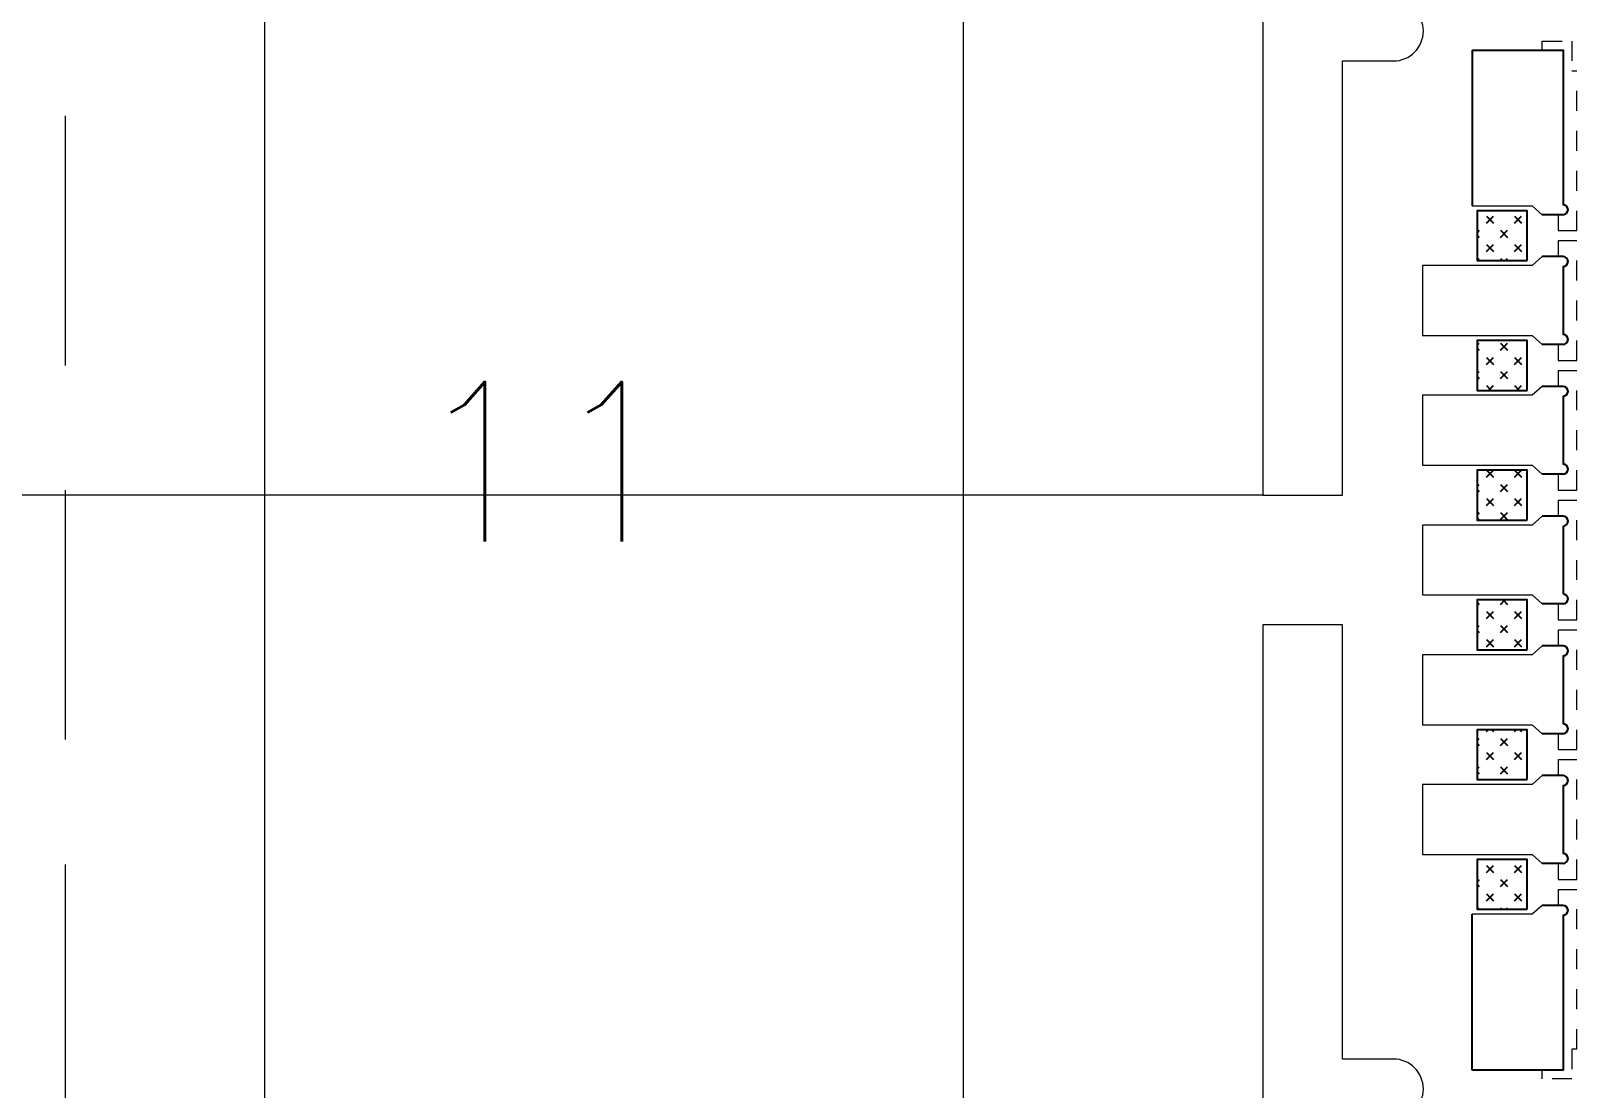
# Model space of a CAD drawing. Extents: x 2505 to 2922, y -308 to -10.
# Drawn here: x 2600.56 to 2608.33, y -139.85 to -134.55 of the extents above; entities that cross this region are included whole.
import ezdxf

# ---------------------------------------------------------------- set-up
doc = ezdxf.new("R2010")
doc.units = 0
doc.header["$LTSCALE"] = 5
doc.header["$MEASUREMENT"] = 0
doc.linetypes.add('HIDDEN', pattern=[0.375, 0.25, -0.125])
doc.linetypes.add('HIDDEN2', pattern=[4.7625, 3.175, -1.5875])
doc.layers.get('0').update_dxf_attribs({"linetype": 'CONTINUOUS'})
for name, color, linetype in [('1', 7, 'CONTINUOUS'), ('1D', 4, 'CONTINUOUS'), ('DIM', 4, 'CONTINUOUS'), ('PLATING', 3, 'CONTINUOUS')]:
    doc.layers.add(name, color=color, linetype=linetype)
doc.styles.get("Standard").update_dxf_attribs({"font": 'romans.shx', "bigfont": 'bigfont.shx'})

msp = doc.modelspace()

# ---------------------------------------------------------------- hatches: boundary and pattern name
at = {"layer": 'PLATING', "lineweight": -3}
h = msp.add_hatch(dxfattribs=at)
h.set_pattern_fill('CROSS', color=3, scale=0.1, angle=90)
h.set_pattern_definition([(45, (2655.57945, -2629.54886), (0.070710678, -0.070710678), [0.05, -0.05]), (315, (2655.57945, -2629.51351), (-0.070710678, -0.070710678), [0.05, -0.05])])
h.paths.add_polyline_path([(2607.804, -137.6495), (2608.054, -137.6495), (2608.054, -137.3995), (2607.804, -137.3995)])
h.paths.add_polyline_path([(2607.804, -138.2995), (2608.054, -138.2995), (2608.054, -138.0495), (2607.804, -138.0495)])
h.paths.add_polyline_path([(2607.804, -136.3495), (2608.054, -136.3495), (2608.054, -136.0995), (2607.804, -136.0995)])
h.paths.add_polyline_path([(2607.804, -138.9495), (2608.054, -138.9495), (2608.054, -138.6995), (2607.804, -138.6995)])
h.paths.add_polyline_path([(2607.804, -135.6995), (2608.054, -135.6995), (2608.054, -135.4495), (2607.804, -135.4495)])
h.paths.add_polyline_path([(2607.804, -136.9995), (2608.054, -136.9995), (2608.054, -136.7495), (2607.804, -136.7495)])

# ---------------------------------------------------------------- linework, layer by layer
for p, q in [((2607.779, -134.6445, -0.0325), (2607.779, -135.4245, -0.0325)), ((2608.234, -135.4695, -0.0325), (2608.129, -135.4695, -0.0325)), ((2608.234, -135.6795, -0.0325), (2608.129, -135.6795, -0.0325)), ((2608.234, -136.1195, -0.0325), (2608.129, -136.1195, -0.0325)), ((2608.234, -136.3295, -0.0325), (2608.129, -136.3295, -0.0325)), ((2608.234, -136.7695, -0.0325), (2608.129, -136.7695, -0.0325)), ((2608.234, -136.9795, -0.0325), (2608.129, -136.9795, -0.0325)), ((2608.234, -137.4195, -0.0325), (2608.129, -137.4195, -0.0325)), ((2608.234, -137.6295, -0.0325), (2608.129, -137.6295, -0.0325)), ((2608.234, -138.0695, -0.0325), (2608.129, -138.0695, -0.0325)), ((2608.234, -138.2795, -0.0325), (2608.129, -138.2795, -0.0325)), ((2608.234, -138.7195, -0.0325), (2608.129, -138.7195, -0.0325)), ((2608.234, -138.9295, -0.0325), (2608.129, -138.9295, -0.0325)), ((2607.779, -139.7545, -0.0325), (2607.779, -138.9745, -0.0325))]:
    msp.add_line(p, q)
at = {"lineweight": 0, "elevation": -0.0325}
msp.add_lwpolyline([(2677.229, -152.3495), (2601.729, -152.3495), (2600.729, -151.3495), (2600.729, -140.8495), (2601.329, -140.8495, 0.414214), (2601.729, -140.4495), (2601.729, -121.2495, 0.414214), (2601.329, -120.8495), (2600.729, -120.8495), (2600.729, -105.8495), (2601.329, -105.8495, 0.414214), (2601.729, -105.4495), (2601.729, -86.2495, 0.414214), (2601.329, -85.8495), (2600.729, -85.8495), (2600.729, -75.3495), (2601.729, -74.3495), (2677.229, -74.3495)], format="xyb", dxfattribs=at)
at = {"color": 1, "lineweight": 0, "elevation": -0.0325}
msp.add_lwpolyline([(2677.229, -148.3495), (2605.229, -148.3495), (2605.229, -78.3495), (2677.229, -78.3495)], dxfattribs=at)
at = {"lineweight": 0, "elevation": -0.0325}
for points in [[(2607.384, -134.6995, 1), (2607.384, -134.3995), (2607.129, -134.3995), (2607.129, -132.2245), (2606.729, -132.2245), (2606.729, -136.8745), (2607.129, -136.8745), (2607.129, -134.6995)], [(2607.384, -139.9995, 1), (2607.384, -139.6995), (2607.129, -139.6995), (2607.129, -137.5245), (2606.729, -137.5245), (2606.729, -142.1745), (2607.129, -142.1745), (2607.129, -139.9995)]]:
    msp.add_lwpolyline(points, format="xyb", close=True, dxfattribs=at)
at = {"elevation": -0.0325}
for points in [[(2607.779, -134.6445), (2608.234, -134.6445), (2608.234, -135.4195)], [(2608.234, -135.7295), (2608.234, -136.0695)], [(2608.234, -136.3795), (2608.234, -136.7195)], [(2608.234, -137.0295), (2608.234, -137.3695)], [(2608.234, -137.6795), (2608.234, -138.0195)], [(2608.234, -138.3295), (2608.234, -138.6695)], [(2608.234, -138.9795), (2608.234, -139.7545), (2607.779, -139.7545)]]:
    msp.add_lwpolyline(points, dxfattribs=at)
for centre in [(2608.234, -135.4445, -0.0325), (2608.234, -135.7045, -0.0325), (2608.234, -136.0945, -0.0325), (2608.234, -136.3545, -0.0325), (2608.234, -136.7445, -0.0325), (2608.234, -137.0045, -0.0325), (2608.234, -137.3945, -0.0325), (2608.234, -137.6545, -0.0325), (2608.234, -138.0445, -0.0325), (2608.234, -138.3045, -0.0325), (2608.234, -138.6945, -0.0325), (2608.234, -138.9545, -0.0325)]:
    msp.add_arc(centre, 0.025, 270, 90)
at = {"layer": '1', "color": 0, "lineweight": 0}
for p, q in [((2607.779, -135.4245, -0.0325), (2608.079, -135.4245, -0.0325)), ((2608.129, -135.4695, -0.0325), (2608.079, -135.4245, -0.0325)), ((2608.129, -135.6795, -0.0325), (2608.079, -135.7245, -0.0325)), ((2608.079, -135.7245, -0.0325), (2607.529, -135.7245, -0.0325)), ((2607.529, -135.7245, -0.0325), (2607.529, -136.0745, -0.0325)), ((2607.529, -136.0745, -0.0325), (2608.079, -136.0745, -0.0325)), ((2608.129, -136.1195, -0.0325), (2608.079, -136.0745, -0.0325)), ((2608.129, -136.3295, -0.0325), (2608.079, -136.3745, -0.0325)), ((2608.079, -136.3745, -0.0325), (2607.529, -136.3745, -0.0325)), ((2607.529, -136.3745, -0.0325), (2607.529, -136.7245, -0.0325)), ((2607.529, -136.7245, -0.0325), (2608.079, -136.7245, -0.0325)), ((2608.129, -136.7695, -0.0325), (2608.079, -136.7245, -0.0325)), ((2608.079, -137.0245, -0.0325), (2607.529, -137.0245, -0.0325)), ((2607.529, -137.0245, -0.0325), (2607.529, -137.3745, -0.0325)), ((2608.129, -136.9795, -0.0325), (2608.079, -137.0245, -0.0325)), ((2607.529, -137.3745, -0.0325), (2608.079, -137.3745, -0.0325)), ((2608.129, -137.4195, -0.0325), (2608.079, -137.3745, -0.0325)), ((2608.129, -137.6295, -0.0325), (2608.079, -137.6745, -0.0325)), ((2608.079, -137.6745, -0.0325), (2607.529, -137.6745, -0.0325)), ((2607.529, -137.6745, -0.0325), (2607.529, -138.0245, -0.0325)), ((2607.529, -138.0245, -0.0325), (2608.079, -138.0245, -0.0325)), ((2608.129, -138.0695, -0.0325), (2608.079, -138.0245, -0.0325)), ((2608.079, -138.3245, -0.0325), (2607.529, -138.3245, -0.0325)), ((2607.529, -138.3245, -0.0325), (2607.529, -138.6745, -0.0325)), ((2608.129, -138.2795, -0.0325), (2608.079, -138.3245, -0.0325)), ((2607.529, -138.6745, -0.0325), (2608.079, -138.6745, -0.0325)), ((2608.129, -138.7195, -0.0325), (2608.079, -138.6745, -0.0325)), ((2608.129, -138.9295, -0.0325), (2608.079, -138.9745, -0.0325)), ((2608.079, -138.9745, -0.0325), (2607.779, -138.9745, -0.0325))]:
    msp.add_line(p, q, dxfattribs=at)
at = {"layer": '1D', "color": 4, "linetype": 'HIDDEN', "lineweight": 0}
msp.add_line((2600.729, -149.3495, -0.0325), (2600.729, -77.3495, -0.0325), dxfattribs=at)
at = {"layer": '1D', "linetype": 'HIDDEN2', "lineweight": 13, "ltscale": 0.005}
for p, q in [((2608.304, -135.5495, -0.0325), (2608.304, -134.7495, -0.0325)), ((2608.209, -135.5495, -0.0325), (2608.304, -135.5495, -0.0325)), ((2608.209, -135.5995, -0.0325), (2608.304, -135.5995, -0.0325)), ((2608.304, -136.1995, -0.0325), (2608.304, -135.5995, -0.0325)), ((2608.209, -136.1995, -0.0325), (2608.304, -136.1995, -0.0325)), ((2608.209, -136.2495, -0.0325), (2608.304, -136.2495, -0.0325)), ((2608.304, -136.8495, -0.0325), (2608.304, -136.2495, -0.0325)), ((2608.209, -136.8495, -0.0325), (2608.304, -136.8495, -0.0325)), ((2608.209, -136.8995, -0.0325), (2608.304, -136.8995, -0.0325)), ((2608.304, -137.4995, -0.0325), (2608.304, -136.8995, -0.0325)), ((2608.209, -137.4995, -0.0325), (2608.304, -137.4995, -0.0325)), ((2608.209, -137.5495, -0.0325), (2608.304, -137.5495, -0.0325)), ((2608.304, -138.1495, -0.0325), (2608.304, -137.5495, -0.0325)), ((2608.209, -138.1495, -0.0325), (2608.304, -138.1495, -0.0325)), ((2608.209, -138.1995, -0.0325), (2608.304, -138.1995, -0.0325)), ((2608.304, -138.7995, -0.0325), (2608.304, -138.1995, -0.0325)), ((2608.209, -138.7995, -0.0325), (2608.304, -138.7995, -0.0325)), ((2608.209, -138.8495, -0.0325), (2608.304, -138.8495, -0.0325)), ((2608.304, -139.6495, -0.0325), (2608.304, -138.8495, -0.0325))]:
    msp.add_line(p, q, dxfattribs=at)
at = {"layer": '1D', "color": 4, "linetype": 'HIDDEN', "lineweight": 0, "ltscale": 0.05, "elevation": -0.0325}
for points in [[(2608.129, -134.6445), (2608.129, -134.5995), (2608.279, -134.5995), (2608.279, -134.7495), (2608.304, -134.7495)], [(2608.304, -139.6495), (2608.279, -139.6495), (2608.279, -139.7995), (2608.129, -139.7995), (2608.129, -139.7545)]]:
    msp.add_lwpolyline(points, dxfattribs=at)
at = {"layer": '1D', "linetype": 'HIDDEN2', "lineweight": 13, "ltscale": 0.005, "elevation": -0.0325}
for points in [[(2608.209, -135.4695), (2608.209, -135.5495)], [(2608.209, -135.5995), (2608.209, -135.6795)], [(2608.209, -136.1195), (2608.209, -136.1995)], [(2608.209, -136.2495), (2608.209, -136.3295)], [(2608.209, -136.7695), (2608.209, -136.8495)], [(2608.209, -136.8995), (2608.209, -136.9795)], [(2608.209, -137.4195), (2608.209, -137.4995)], [(2608.209, -137.5495), (2608.209, -137.6295)], [(2608.209, -138.0695), (2608.209, -138.1495)], [(2608.209, -138.1995), (2608.209, -138.2795)], [(2608.209, -138.7195), (2608.209, -138.7995)], [(2608.209, -138.8495), (2608.209, -138.9295)]]:
    msp.add_lwpolyline(points, dxfattribs=at)
at = {"layer": 'DIM', "lineweight": 0}
msp.add_line((2606.729, -136.8745, -0.0325), (2590.495, -136.8745, -0.0325), dxfattribs=at)
at = {"layer": 'PLATING', "color": 3, "lineweight": -3, "elevation": -0.0325}
for points in [[(2608.054, -135.6995), (2608.054, -135.4495), (2607.804, -135.4495), (2607.804, -135.6995)], [(2608.054, -136.3495), (2608.054, -136.0995), (2607.804, -136.0995), (2607.804, -136.3495)], [(2608.054, -136.9995), (2608.054, -136.7495), (2607.804, -136.7495), (2607.804, -136.9995)], [(2608.054, -137.6495), (2608.054, -137.3995), (2607.804, -137.3995), (2607.804, -137.6495)], [(2608.054, -138.2995), (2608.054, -138.0495), (2607.804, -138.0495), (2607.804, -138.2995)], [(2608.054, -138.9495), (2608.054, -138.6995), (2607.804, -138.6995), (2607.804, -138.9495)]]:
    msp.add_lwpolyline(points, close=True, dxfattribs=at)

# ---------------------------------------------------------------- texts
at = {"layer": 'DIM', "color": 1, "lineweight": 0, "insert": (2603.14, -136.7076, -0.0325), "char_height": 0.8, "attachment_point": 5}
msp.add_mtext('{\\Fsimplex|c134;11}', dxfattribs=at)

doc.saveas('drawing.dxf')
